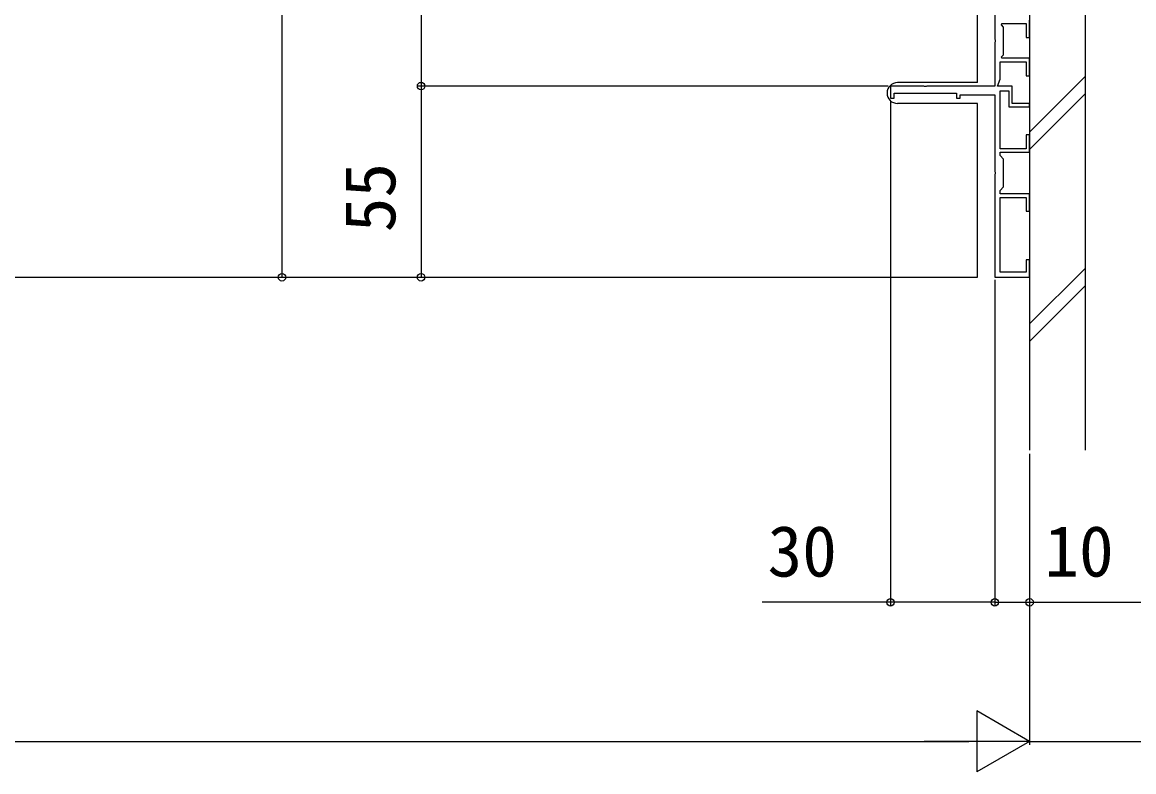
# Model space of a CAD drawing. Units: millimetres, scale not verified. Extents: x -875 to 875, y -1304 to 1298.
# Drawn here: x 234.3 to 554, y -1028.2 to -812.6 of the extents above; entities that cross this region are included whole.
import ezdxf
from ezdxf.enums import TextEntityAlignment as Align

# ---------------------------------------------------------------- set-up
doc = ezdxf.new("R2010")
doc.units = ezdxf.units.MM
doc.header["$LTSCALE"] = 8
for name, color, linetype in [('0-3_YKK_11', 7, 'Continuous'), ('0-4_YKK_12', 2, 'Continuous'), ('0-6_YKK_D', 6, 'Continuous'), ('0-8_YSS_K', 3, 'Continuous')]:
    doc.layers.add(name, color=color, linetype=linetype)
doc.styles.add('ＭＳ ゴシック', font='')
doc.styles.get('ＭＳ ゴシック').set_extended_font_data('MS Gothic')

msp = doc.modelspace()

# ---------------------------------------------------------------- linework, layer by layer
at = {"layer": '0-3_YKK_11'}
for points in [[(514, -806.45), (514, -817.534), (514.12, -817.717), (514.12, -818.267), (514, -818.45), (514, -830.992), (494.458, -830.992), (494.275, -831.112), (493.725, -831.112), (493.542, -830.992), (484, -830.992), (484, -834.492), (485, -834.492), (485, -832.992), (503, -832.992), (503, -834.492), (504, -834.492), (504, -833.492), (514, -833.492), (514, -855.534), (514.12, -855.717), (514.12, -856.267), (514, -856.45), (514, -885.992), (524, -885.992), (524, -880.992), (523, -880.992), (523, -884.492)], [(523, -884.492), (515.5, -884.492), (515.5, -862.992), (523, -862.992), (523, -866.992), (524, -866.992), (524, -861.992), (515.5, -861.992), (515.5, -860.992), (516.5, -859.992), (516.5, -851.992), (515.5, -850.992), (515.5, -849.992), (524, -849.992), (524, -844.992), (523, -844.992), (523, -848.992), (515.5, -848.992), (515.5, -832.392), (518, -832.392), (518, -836.992), (524, -836.992), (524, -835.992), (519, -835.992), (519, -830.992), (514.786, -830.992), (515.5, -829.03), (515.5, -823.992), (523, -823.992), (523, -827.992), (524, -827.992), (524, -822.992), (516.049, -822.992), (515.888, -822.604), (516.5, -821.992), (516.5, -813.992), (515.888, -813.38), (516.049, -812.992), (523, -812.992), (523, -816.992)], [(523, -816.992), (524, -816.992), (524, -811.992)]]:
    msp.add_lwpolyline(points, dxfattribs=at)
at = {"layer": '0-4_YKK_12'}
for p, q in [((509, -829.992), (509, -733.992)), ((509, -829.992), (486, -829.992)), ((509, -835.992), (486, -835.992))]:
    msp.add_line(p, q, dxfattribs=at)
msp.add_lwpolyline([(-577, -885.992), (509, -885.992), (509, -835.992)], dxfattribs=at)
msp.add_arc((486, -832.992), 3, 90, 270, dxfattribs=at)
at = {"layer": '0-6_YKK_D'}
for p, q in [((309, -673.993), (309, -885.992)), ((349, -730.992), (349, -830.992)), ((483.3, -830.992), (348, -830.992)), ((483.3, -830.992), (348, -830.992)), ((349, -830.992), (349, -885.992)), ((484, -835.192), (484, -980.492)), ((514, -886.692), (514, -980.492)), ((514, -886.692), (514, -980.492)), ((524, -936.738), (524, -1020.492)), ((524, -936.738), (524, -1020.492)), ((524, -936.738), (524, -980.492)), ((524, -1019.492), (508.845, -1010.742)), ((508.845, -1010.742), (508.845, -1028.242)), ((-608.5, -1019.492), (506.5, -1019.492)), ((524, -1019.492), (493.689, -1019.492)), ((524, -1019.492), (508.845, -1028.242))]:
    msp.add_line(p, q, dxfattribs=at)
for points in [[(514, -979.492), (484, -979.492), (447.109, -979.492)], [(514, -979.492), (524, -979.492), (559.3, -979.492)], [(524, -1019.492), (564, -1019.492), (846.223, -1019.492)]]:
    msp.add_lwpolyline(points, dxfattribs=at)
for centre in [(349, -830.992), (349, -830.992), (309, -885.992), (349, -885.992), (484, -979.492), (514, -979.492), (514, -979.492), (524, -979.492)]:
    msp.add_circle(centre, 1.075, dxfattribs=at)
at = {"layer": '0-8_YSS_K'}
for p, q in [((524, -303.112), (524, -935.738)), ((540, -303.112), (540, -935.738)), ((524, -844.262), (540, -828.262)), ((524, -849.262), (540, -833.262)), ((524, -899.416), (540, -883.416)), ((524, -904.416), (540, -888.416))]:
    msp.add_line(p, q, dxfattribs=at)

# ---------------------------------------------------------------- texts
at = {"layer": '0-6_YKK_D', "style": 'ＭＳ ゴシック'}
msp.add_text('55', height=14.66, rotation=90, dxfattribs=at).set_placement((346, -873.037), align=Align.BOTTOM_LEFT)
for s, p in [('30', (448.632, -976.492)), ('10', (528.232, -976.492))]:
    msp.add_text(s, height=14.66, dxfattribs=at).set_placement(p, align=Align.BOTTOM_LEFT)

doc.saveas('drawing.dxf')
